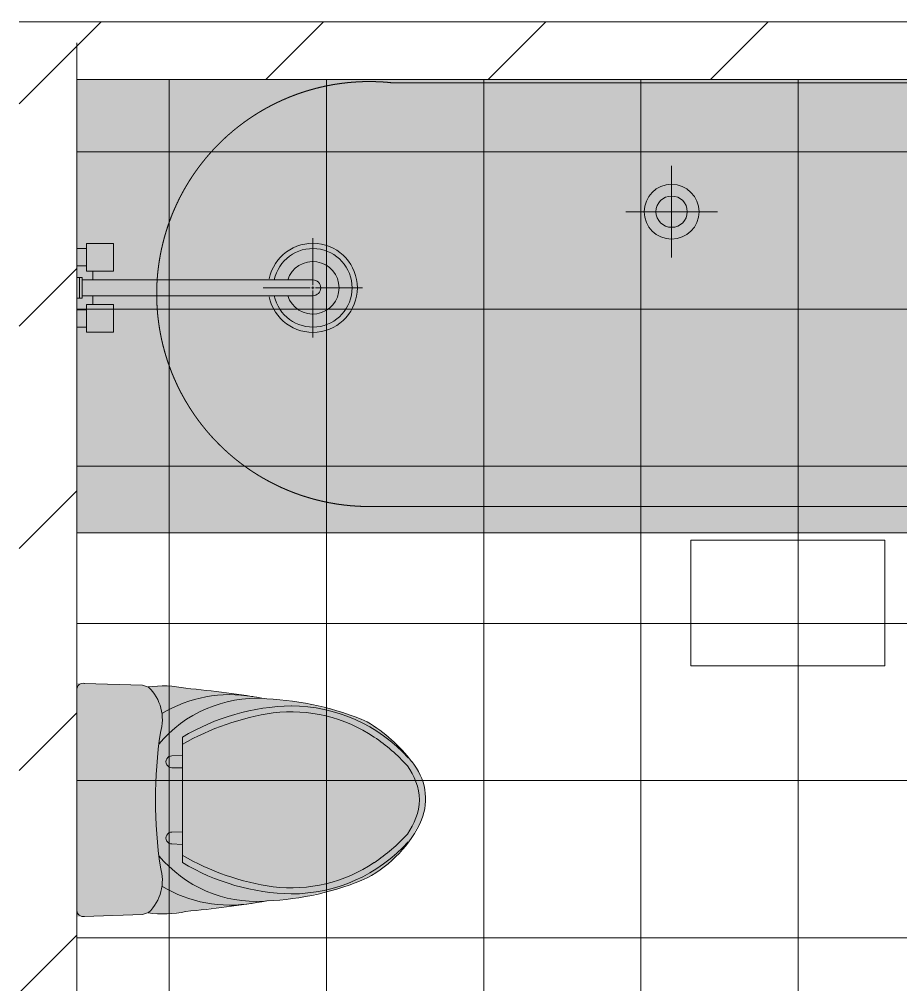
# Model space of a CAD drawing. Header units: millimetres. Extents: x -3370 to 37592, y -25802 to 13127.
# Drawn here: x 20414 to 22096, y 2611 to 4453 of the extents above; entities that cross this region are included whole.
import ezdxf

# ---------------------------------------------------------------- set-up
doc = ezdxf.new("R2010")
doc.units = ezdxf.units.MM
doc.linetypes.add('IMPORT-IMPORT-IMPORT-DASHDOT', pattern=[1016, 508, -254, 0, -254])
for name, color, linetype, lineweight in [('A-AREA-PATT', 32, 'Continuous', 9), ('A-DETL-GENF', 92, 'Continuous', 9), ('A-DETL-THIN', 151, 'Continuous', 9), ('A-WALL', 113, 'Continuous', 18), ('A-WALL-PATT', 111, 'Continuous', 18), ('LG Furniture_dwg _2_', 8, 'Continuous', 9), ('图层 01', 7, 'Continuous', 9)]:
    doc.layers.add(name, color=color, linetype=linetype, lineweight=lineweight)
pattern_1 = [(45, (0, 0), (-212.132, 212.132), [])]

# ---------------------------------------------------------------- blocks, each defined once
blk = doc.blocks.new('LG Furniture_dwg _2__LG Furniture_dwg _2__LG Furniture_dwg_30-1786694-Lower Ground Floor-2227241-Lower Ground Floor-2333695-Lower Ground Floor')
at = {"layer": 'LG Furniture_dwg _2_', "color": 7}
for p, q in [((-3354.9, -9638.9), (-4213.8, -9638.9)), ((-4176.4, -10240.7), (-3384.4, -10240.7))]:
    blk.add_line(p, q, dxfattribs=at)
at = {"layer": 'LG Furniture_dwg _2_', "color": 7, "linetype": 'IMPORT-IMPORT-IMPORT-DASHDOT'}
for p, q in [((-3780.4, -9992.7), (-3780.4, -10122.7)), ((-3845.4, -10057.7), (-3715.4, -10057.7))]:
    blk.add_line(p, q, dxfattribs=at)
at = {"layer": 'LG Furniture_dwg _2_', "color": 7}
for radius in [38.9, 22.2]:
    blk.add_circle((-3780.4, -10057.7), radius, dxfattribs=at)
blk.add_open_spline([(-3384.4, -10240.7), (-3383.5, -10240.8), (-3382.6, -10240.9), (-3381.6, -10241), (-3380.7, -10241.1), (-3379.8, -10241.2), (-3378.8, -10241.3), (-3377.9, -10241.4), (-3377, -10241.5), (-3376, -10241.6), (-3375.1, -10241.6), (-3374.1, -10241.7), (-3373.2, -10241.8), (-3372.3, -10241.8), (-3371.3, -10241.9), (-3370.4, -10242), (-3369.4, -10242), (-3368.5, -10242.1), (-3367.5, -10242.1), (-3366.6, -10242.2), (-3365.6, -10242.2), (-3364.7, -10242.3), (-3363.8, -10242.3), (-3362.8, -10242.4), (-3361.9, -10242.4), (-3360.9, -10242.4), (-3360, -10242.5), (-3359, -10242.5), (-3358.1, -10242.5), (-3357.1, -10242.5), (-3356.2, -10242.5), (-3355.2, -10242.6), (-3354.2, -10242.6), (-3353.3, -10242.6), (-3352.3, -10242.6), (-3351.4, -10242.6), (-3350.4, -10242.6), (-3349.5, -10242.6), (-3348.5, -10242.6), (-3347.6, -10242.6), (-3346.6, -10242.6), (-3345.7, -10242.5), (-3344.7, -10242.5), (-3343.7, -10242.5), (-3342.8, -10242.5), (-3341.8, -10242.5), (-3340.9, -10242.4), (-3339.9, -10242.4), (-3338.9, -10242.4), (-3338, -10242.3), (-3337, -10242.3), (-3336.1, -10242.2), (-3335.1, -10242.2), (-3334.1, -10242.1), (-3333.2, -10242.1), (-3332.2, -10242), (-3331.3, -10241.9), (-3330.3, -10241.9), (-3329.3, -10241.8), (-3328.4, -10241.7), (-3327.4, -10241.7), (-3326.5, -10241.6), (-3325.5, -10241.5), (-3324.5, -10241.4), (-3323.6, -10241.3), (-3322.6, -10241.3), (-3321.6, -10241.2), (-3320.7, -10241.1), (-3319.7, -10241), (-3318.8, -10240.9), (-3317.8, -10240.8), (-3316.8, -10240.7), (-3315.9, -10240.5), (-3314.9, -10240.4), (-3313.9, -10240.3), (-3313, -10240.2), (-3312, -10240.1), (-3311.1, -10239.9), (-3310.1, -10239.8), (-3309.1, -10239.7), (-3308.2, -10239.5), (-3307.2, -10239.4), (-3306.3, -10239.3), (-3305.3, -10239.1), (-3304.3, -10239), (-3303.4, -10238.8), (-3302.4, -10238.7), (-3301.5, -10238.5), (-3300.5, -10238.3), (-3299.5, -10238.2), (-3298.6, -10238), (-3297.6, -10237.8), (-3296.7, -10237.7), (-3295.7, -10237.5), (-3294.8, -10237.3), (-3293.8, -10237.1), (-3292.8, -10236.9), (-3291.9, -10236.8), (-3290.9, -10236.6), (-3290, -10236.4), (-3289, -10236.2), (-3288.1, -10236), (-3287.1, -10235.8), (-3286.2, -10235.6), (-3285.2, -10235.3), (-3284.3, -10235.1), (-3283.3, -10234.9), (-3282.4, -10234.7), (-3281.4, -10234.5), (-3280.5, -10234.2), (-3279.5, -10234), (-3278.6, -10233.8), (-3277.6, -10233.5), (-3276.7, -10233.3), (-3275.7, -10233.1), (-3274.8, -10232.8), (-3273.9, -10232.6), (-3272.9, -10232.3), (-3272, -10232.1), (-3271, -10231.8), (-3270.1, -10231.5), (-3269.1, -10231.3), (-3268.2, -10231), (-3267.3, -10230.7), (-3266.3, -10230.5), (-3265.4, -10230.2), (-3264.5, -10229.9), (-3263.5, -10229.6), (-3262.6, -10229.4), (-3261.7, -10229.1), (-3260.7, -10228.8), (-3259.8, -10228.5), (-3258.9, -10228.2), (-3257.9, -10227.9), (-3257, -10227.6), (-3256.1, -10227.3), (-3255.1, -10227), (-3254.2, -10226.7), (-3253.3, -10226.3), (-3252.4, -10226), (-3251.5, -10225.7), (-3250.5, -10225.4), (-3249.6, -10225.1), (-3248.7, -10224.7), (-3247.8, -10224.4), (-3246.9, -10224.1), (-3245.9, -10223.7), (-3245, -10223.4), (-3244.1, -10223), (-3243.2, -10222.7), (-3242.3, -10222.3), (-3241.4, -10222), (-3240.5, -10221.6), (-3239.6, -10221.3), (-3238.7, -10220.9), (-3237.8, -10220.6), (-3236.9, -10220.2), (-3236, -10219.8), (-3235.1, -10219.4), (-3234.2, -10219.1), (-3233.3, -10218.7), (-3232.4, -10218.3), (-3231.5, -10217.9), (-3230.6, -10217.5), (-3229.7, -10217.1), (-3228.8, -10216.8), (-3227.9, -10216.4), (-3227, -10216), (-3226.1, -10215.6), (-3225.3, -10215.2), (-3224.4, -10214.8), (-3223.5, -10214.3), (-3222.6, -10213.9), (-3221.7, -10213.5), (-3220.9, -10213.1), (-3220, -10212.7), (-3219.1, -10212.3), (-3218.2, -10211.8), (-3217.4, -10211.4), (-3216.5, -10211), (-3215.6, -10210.5), (-3214.8, -10210.1), (-3213.9, -10209.7), (-3213, -10209.2), (-3212.2, -10208.8), (-3211.3, -10208.3), (-3210.5, -10207.9), (-3209.6, -10207.4), (-3208.8, -10207), (-3207.9, -10206.5), (-3207, -10206.1), (-3206.2, -10205.6), (-3205.4, -10205.1), (-3204.5, -10204.7), (-3203.7, -10204.2), (-3202.8, -10203.7), (-3202, -10203.3), (-3201.1, -10202.8), (-3200.3, -10202.3), (-3199.5, -10201.8), (-3198.6, -10201.3), (-3197.8, -10200.8), (-3197, -10200.3), (-3196.2, -10199.9), (-3195.3, -10199.4), (-3194.5, -10198.9), (-3193.7, -10198.4), (-3192.9, -10197.9), (-3192, -10197.4), (-3191.2, -10196.9), (-3190.4, -10196.3), (-3189.6, -10195.8), (-3188.8, -10195.3), (-3188, -10194.8), (-3187.2, -10194.3), (-3186.4, -10193.8), (-3185.6, -10193.2), (-3184.8, -10192.7), (-3184, -10192.2), (-3183.2, -10191.7), (-3182.4, -10191.1), (-3181.6, -10190.6), (-3180.8, -10190.1), (-3180, -10189.5), (-3179.2, -10189), (-3178.5, -10188.4), (-3177.7, -10187.9), (-3176.9, -10187.3), (-3176.1, -10186.8), (-3175.4, -10186.2), (-3174.6, -10185.7), (-3173.8, -10185.1), (-3173, -10184.6), (-3172.3, -10184), (-3171.5, -10183.4), (-3170.8, -10182.9), (-3170, -10182.3), (-3169.2, -10181.7), (-3168.5, -10181.2), (-3167.7, -10180.6), (-3167, -10180), (-3166.2, -10179.4), (-3165.5, -10178.9), (-3164.7, -10178.3), (-3164, -10177.7), (-3163.3, -10177.1), (-3162.5, -10176.5), (-3161.8, -10175.9), (-3161.1, -10175.3), (-3160.3, -10174.8), (-3159.6, -10174.2), (-3158.9, -10173.6), (-3158.1, -10173), (-3157.4, -10172.4), (-3156.7, -10171.8), (-3156, -10171.2), (-3155.3, -10170.5), (-3154.6, -10169.9), (-3153.9, -10169.3), (-3153.1, -10168.7), (-3152.4, -10168.1), (-3151.7, -10167.5), (-3151, -10166.9), (-3150.3, -10166.2), (-3149.6, -10165.6), (-3148.9, -10165), (-3148.2, -10164.3), (-3147.5, -10163.7), (-3146.8, -10163.1), (-3146.1, -10162.4), (-3145.4, -10161.8), (-3144.8, -10161.2), (-3144.1, -10160.5), (-3143.4, -10159.9), (-3142.7, -10159.2), (-3142, -10158.6), (-3141.3, -10157.9), (-3140.6, -10157.2), (-3140, -10156.6), (-3139.3, -10155.9), (-3138.6, -10155.2), (-3137.9, -10154.6), (-3137.3, -10153.9), (-3136.6, -10153.2), (-3135.9, -10152.6), (-3135.3, -10151.9), (-3134.6, -10151.2), (-3133.9, -10150.5), (-3133.3, -10149.8), (-3132.6, -10149.1), (-3132, -10148.4), (-3131.3, -10147.7), (-3130.6, -10147), (-3130, -10146.4), (-3129.3, -10145.7), (-3128.7, -10144.9), (-3128.1, -10144.2), (-3127.4, -10143.5), (-3126.8, -10142.8), (-3126.1, -10142.1), (-3125.5, -10141.4), (-3124.9, -10140.7), (-3124.2, -10140), (-3123.6, -10139.2), (-3123, -10138.5), (-3122.3, -10137.8), (-3121.7, -10137.1), (-3121.1, -10136.3), (-3120.5, -10135.6), (-3119.8, -10134.9), (-3119.2, -10134.1), (-3118.6, -10133.4), (-3118, -10132.6), (-3117.4, -10131.9), (-3116.8, -10131.1), (-3116.2, -10130.4), (-3115.6, -10129.6), (-3115, -10128.9), (-3114.4, -10128.1), (-3113.8, -10127.4), (-3113.2, -10126.6), (-3112.6, -10125.9), (-3112, -10125.1), (-3111.4, -10124.3), (-3110.8, -10123.6), (-3110.2, -10122.8), (-3109.6, -10122), (-3109.1, -10121.2), (-3108.5, -10120.5), (-3107.9, -10119.7), (-3107.3, -10118.9), (-3106.8, -10118.1), (-3106.2, -10117.3), (-3105.6, -10116.5), (-3105.1, -10115.8), (-3104.5, -10115), (-3103.9, -10114.2), (-3103.4, -10113.4), (-3102.8, -10112.6), (-3102.3, -10111.8), (-3101.7, -10111), (-3101.2, -10110.2), (-3100.6, -10109.4), (-3100.1, -10108.6), (-3099.6, -10107.8), (-3099, -10106.9), (-3098.5, -10106.1), (-3098, -10105.3), (-3097.4, -10104.5), (-3096.9, -10103.7), (-3096.4, -10102.9), (-3095.8, -10102), (-3095.3, -10101.2), (-3094.8, -10100.4), (-3094.3, -10099.6), (-3093.8, -10098.7), (-3093.3, -10097.9), (-3092.8, -10097.1), (-3092.3, -10096.2), (-3091.8, -10095.4), (-3091.3, -10094.6), (-3090.8, -10093.7), (-3090.3, -10092.9), (-3089.8, -10092), (-3089.3, -10091.2), (-3088.8, -10090.3), (-3088.3, -10089.5), (-3087.9, -10088.7), (-3087.4, -10087.8), (-3086.9, -10086.9), (-3086.4, -10086.1), (-3086, -10085.2), (-3085.5, -10084.4), (-3085, -10083.5), (-3084.6, -10082.7), (-3084.1, -10081.8), (-3083.7, -10080.9), (-3083.2, -10080.1), (-3082.8, -10079.2), (-3082.3, -10078.3), (-3081.9, -10077.5), (-3081.4, -10076.6), (-3081, -10075.7), (-3080.6, -10074.8), (-3080.1, -10074), (-3079.7, -10073.1), (-3079.3, -10072.2), (-3078.9, -10071.3), (-3078.4, -10070.5), (-3078, -10069.6), (-3077.6, -10068.7), (-3077.2, -10067.8), (-3076.8, -10066.9), (-3076.4, -10066), (-3076, -10065.1), (-3075.6, -10064.3), (-3075.2, -10063.4), (-3074.8, -10062.5), (-3074.4, -10061.6), (-3074, -10060.7), (-3073.6, -10059.8), (-3073.2, -10058.9), (-3072.8, -10058), (-3072.5, -10057.1), (-3072.1, -10056.2), (-3071.7, -10055.3), (-3071.3, -10054.4), (-3071, -10053.5), (-3070.6, -10052.6), (-3070.3, -10051.7), (-3069.9, -10050.8), (-3069.5, -10049.9), (-3069.2, -10048.9), (-3068.9, -10048), (-3068.5, -10047.1), (-3068.2, -10046.2), (-3067.8, -10045.3), (-3067.5, -10044.4), (-3067.2, -10043.5), (-3066.8, -10042.6), (-3066.5, -10041.6), (-3066.2, -10040.7), (-3065.9, -10039.8), (-3065.5, -10038.9), (-3065.2, -10038), (-3064.9, -10037), (-3064.6, -10036.1), (-3064.3, -10035.2), (-3064, -10034.3), (-3063.7, -10033.4), (-3063.4, -10032.4), (-3063.1, -10031.5), (-3062.8, -10030.6), (-3062.5, -10029.7), (-3062.2, -10028.7), (-3062, -10027.8), (-3061.7, -10026.9), (-3061.4, -10025.9), (-3061.1, -10025), (-3060.9, -10024.1), (-3060.6, -10023.1), (-3060.3, -10022.2), (-3060.1, -10021.3), (-3059.8, -10020.3), (-3059.6, -10019.4), (-3059.3, -10018.5), (-3059.1, -10017.5), (-3058.8, -10016.6), (-3058.6, -10015.7), (-3058.3, -10014.7), (-3058.1, -10013.8), (-3057.9, -10012.9), (-3057.7, -10011.9), (-3057.4, -10011), (-3057.2, -10010.1), (-3057, -10009.1), (-3056.8, -10008.2), (-3056.6, -10007.2), (-3056.3, -10006.3), (-3056.1, -10005.4), (-3055.9, -10004.4), (-3055.7, -10003.5), (-3055.5, -10002.5), (-3055.3, -10001.6), (-3055.1, -10000.7), (-3055, -9999.7), (-3054.8, -9998.8), (-3054.6, -9997.8), (-3054.4, -9996.9), (-3054.2, -9996), (-3054.1, -9995), (-3053.9, -9994.1), (-3053.7, -9993.1), (-3053.6, -9992.2), (-3053.4, -9991.2), (-3053.2, -9990.3), (-3053.1, -9989.4), (-3052.9, -9988.4), (-3052.8, -9987.5), (-3052.6, -9986.5), (-3052.5, -9985.6), (-3052.3, -9984.6), (-3052.2, -9983.7), (-3052.1, -9982.8), (-3051.9, -9981.8), (-3051.8, -9980.9), (-3051.7, -9979.9), (-3051.6, -9979), (-3051.5, -9978), (-3051.3, -9977.1), (-3051.2, -9976.2), (-3051.1, -9975.2), (-3051, -9974.3), (-3050.9, -9973.3), (-3050.8, -9972.4), (-3050.7, -9971.5), (-3050.6, -9970.5), (-3050.5, -9969.6), (-3050.4, -9968.6), (-3050.3, -9967.7), (-3050.3, -9966.8), (-3050.2, -9965.8), (-3050.1, -9964.9), (-3050, -9963.9), (-3050, -9963), (-3049.9, -9962.1), (-3049.8, -9961.1), (-3049.8, -9960.2), (-3049.7, -9959.2), (-3049.6, -9958.3), (-3049.6, -9957.4), (-3049.5, -9956.4), (-3049.5, -9955.5), (-3049.5, -9954.6), (-3049.4, -9953.6), (-3049.4, -9952.7), (-3049.3, -9951.8), (-3049.3, -9950.8), (-3049.3, -9949.9), (-3049.2, -9948.9), (-3049.2, -9948), (-3049.2, -9947.1), (-3049.2, -9946.1), (-3049.2, -9945.2), (-3049.2, -9944.2), (-3049.1, -9943.3), (-3049.1, -9942.3), (-3049.1, -9941.4), (-3049.1, -9940.5), (-3049.1, -9939.5), (-3049.1, -9938.6), (-3049.2, -9937.6), (-3049.2, -9936.7), (-3049.2, -9935.7), (-3049.2, -9934.8), (-3049.2, -9933.8), (-3049.2, -9932.9), (-3049.3, -9931.9), (-3049.3, -9931), (-3049.3, -9930), (-3049.4, -9929.1), (-3049.4, -9928.1), (-3049.4, -9927.2), (-3049.5, -9926.2), (-3049.5, -9925.3), (-3049.6, -9924.3), (-3049.6, -9923.4), (-3049.7, -9922.4), (-3049.8, -9921.5), (-3049.8, -9920.5), (-3049.9, -9919.6), (-3049.9, -9918.6), (-3050, -9917.6), (-3050.1, -9916.7), (-3050.2, -9915.7), (-3050.3, -9914.8), (-3050.3, -9913.8), (-3050.4, -9912.9), (-3050.5, -9911.9), (-3050.6, -9911), (-3050.7, -9910), (-3050.8, -9909.1), (-3050.9, -9908.1), (-3051, -9907.1), (-3051.1, -9906.2), (-3051.2, -9905.2), (-3051.3, -9904.3), (-3051.5, -9903.3), (-3051.6, -9902.4), (-3051.7, -9901.4), (-3051.8, -9900.5), (-3052, -9899.5), (-3052.1, -9898.5), (-3052.2, -9897.6), (-3052.4, -9896.6), (-3052.5, -9895.7), (-3052.7, -9894.7), (-3052.8, -9893.8), (-3053, -9892.8), (-3053.1, -9891.9), (-3053.3, -9890.9), (-3053.4, -9890), (-3053.6, -9889), (-3053.8, -9888), (-3053.9, -9887.1), (-3054.1, -9886.1), (-3054.3, -9885.2), (-3054.5, -9884.2), (-3054.7, -9883.3), (-3054.8, -9882.3), (-3055, -9881.4), (-3055.2, -9880.4), (-3055.4, -9879.5), (-3055.6, -9878.5), (-3055.8, -9877.6), (-3056, -9876.6), (-3056.2, -9875.7), (-3056.4, -9874.7), (-3056.7, -9873.8), (-3056.9, -9872.8), (-3057.1, -9871.9), (-3057.3, -9870.9), (-3057.5, -9870), (-3057.8, -9869.1), (-3058, -9868.1), (-3058.2, -9867.2), (-3058.5, -9866.2), (-3058.7, -9865.3), (-3059, -9864.3), (-3059.2, -9863.4), (-3059.5, -9862.5), (-3059.7, -9861.5), (-3060, -9860.6), (-3060.2, -9859.6), (-3060.5, -9858.7), (-3060.8, -9857.8), (-3061, -9856.8), (-3061.3, -9855.9), (-3061.6, -9855), (-3061.9, -9854), (-3062.1, -9853.1), (-3062.4, -9852.2), (-3062.7, -9851.2), (-3063, -9850.3), (-3063.3, -9849.4), (-3063.6, -9848.4), (-3063.9, -9847.5), (-3064.2, -9846.6), (-3064.5, -9845.6), (-3064.8, -9844.7), (-3065.1, -9843.8), (-3065.4, -9842.9), (-3065.8, -9842), (-3066.1, -9841), (-3066.4, -9840.1), (-3066.7, -9839.2), (-3067.1, -9838.3), (-3067.4, -9837.4), (-3067.7, -9836.4), (-3068.1, -9835.5), (-3068.4, -9834.6), (-3068.8, -9833.7), (-3069.1, -9832.8), (-3069.5, -9831.9), (-3069.8, -9831), (-3070.2, -9830), (-3070.5, -9829.1), (-3070.9, -9828.2), (-3071.2, -9827.3), (-3071.6, -9826.4), (-3072, -9825.5), (-3072.4, -9824.6), (-3072.7, -9823.7), (-3073.1, -9822.8), (-3073.5, -9821.9), (-3073.9, -9821), (-3074.3, -9820.1), (-3074.7, -9819.2), (-3075.1, -9818.3), (-3075.5, -9817.5), (-3075.9, -9816.6), (-3076.3, -9815.7), (-3076.7, -9814.8), (-3077.1, -9813.9), (-3077.5, -9813), (-3077.9, -9812.1), (-3078.3, -9811.3), (-3078.7, -9810.4), (-3079.2, -9809.5), (-3079.6, -9808.6), (-3080, -9807.7), (-3080.4, -9806.9), (-3080.9, -9806), (-3081.3, -9805.1), (-3081.7, -9804.3), (-3082.2, -9803.4), (-3082.6, -9802.5), (-3083.1, -9801.7), (-3083.5, -9800.8), (-3084, -9799.9), (-3084.4, -9799.1), (-3084.9, -9798.2), (-3085.4, -9797.4), (-3085.8, -9796.5), (-3086.3, -9795.7), (-3086.8, -9794.8), (-3087.2, -9794), (-3087.7, -9793.1), (-3088.2, -9792.3), (-3088.6, -9791.4), (-3089.1, -9790.6), (-3089.6, -9789.7), (-3090.1, -9788.9), (-3090.6, -9788.1), (-3091.1, -9787.2), (-3091.6, -9786.4), (-3092.1, -9785.6), (-3092.6, -9784.7), (-3093.1, -9783.9), (-3093.6, -9783.1), (-3094.1, -9782.3), (-3094.6, -9781.4), (-3095.1, -9780.6), (-3095.6, -9779.8), (-3096.1, -9779), (-3096.7, -9778.2), (-3097.2, -9777.4), (-3097.7, -9776.5), (-3098.2, -9775.7), (-3098.8, -9774.9), (-3099.3, -9774.1), (-3099.8, -9773.3), (-3100.4, -9772.5), (-3100.9, -9771.7), (-3101.4, -9770.9), (-3102, -9770.1), (-3102.5, -9769.3), (-3103.1, -9768.5), (-3103.6, -9767.8), (-3104.2, -9767), (-3104.7, -9766.2), (-3105.3, -9765.4), (-3105.8, -9764.6), (-3106.4, -9763.8), (-3107, -9763.1), (-3107.5, -9762.3), (-3108.1, -9761.5), (-3108.7, -9760.8), (-3109.2, -9760), (-3109.8, -9759.2), (-3110.4, -9758.5), (-3111, -9757.7), (-3111.5, -9756.9), (-3112.1, -9756.2), (-3112.7, -9755.4), (-3113.3, -9754.7), (-3113.9, -9753.9), (-3114.5, -9753.2), (-3115.1, -9752.4), (-3115.7, -9751.7), (-3116.3, -9751), (-3116.9, -9750.2), (-3117.5, -9749.5), (-3118.1, -9748.7), (-3118.7, -9748), (-3119.3, -9747.3), (-3119.9, -9746.6), (-3120.5, -9745.8), (-3121.1, -9745.1), (-3121.7, -9744.4), (-3122.3, -9743.7), (-3123, -9743), (-3123.6, -9742.2), (-3124.2, -9741.5), (-3124.8, -9740.8), (-3125.5, -9740.1), (-3126.1, -9739.4), (-3126.7, -9738.7), (-3127.3, -9738), (-3128, -9737.3), (-3128.6, -9736.6), (-3129.3, -9735.9), (-3129.9, -9735.2), (-3130.5, -9734.5), (-3131.2, -9733.9), (-3131.8, -9733.2), (-3132.5, -9732.5), (-3133.1, -9731.8), (-3133.8, -9731.1), (-3134.4, -9730.5), (-3135.1, -9729.8), (-3135.7, -9729.1), (-3136.4, -9728.5), (-3137, -9727.8), (-3137.7, -9727.1), (-3138.4, -9726.5), (-3139, -9725.8), (-3139.7, -9725.2), (-3140.4, -9724.5), (-3141.1, -9723.8), (-3141.7, -9723.2), (-3142.4, -9722.5), (-3143.1, -9721.9), (-3143.8, -9721.2), (-3144.5, -9720.6), (-3145.2, -9719.9), (-3145.9, -9719.3), (-3146.6, -9718.6), (-3147.3, -9718), (-3148, -9717.4), (-3148.7, -9716.7), (-3149.4, -9716.1), (-3150.1, -9715.5), (-3150.8, -9714.8), (-3151.5, -9714.2), (-3152.2, -9713.6), (-3152.9, -9713), (-3153.6, -9712.3), (-3154.4, -9711.7), (-3155.1, -9711.1), (-3155.8, -9710.5), (-3156.5, -9709.9), (-3157.3, -9709.2), (-3158, -9708.6), (-3158.7, -9708), (-3159.5, -9707.4), (-3160.2, -9706.8), (-3161, -9706.2), (-3161.7, -9705.6), (-3162.4, -9705), (-3163.2, -9704.4), (-3163.9, -9703.8), (-3164.7, -9703.2), (-3165.5, -9702.6), (-3166.2, -9702), (-3167, -9701.5), (-3167.7, -9700.9), (-3168.5, -9700.3), (-3169.3, -9699.7), (-3170, -9699.1), (-3170.8, -9698.6), (-3171.6, -9698), (-3172.4, -9697.4), (-3173.1, -9696.8), (-3173.9, -9696.3), (-3174.7, -9695.7), (-3175.5, -9695.2), (-3176.3, -9694.6), (-3177, -9694), (-3177.8, -9693.5), (-3178.6, -9692.9), (-3179.4, -9692.4), (-3180.2, -9691.8), (-3181, -9691.3), (-3181.8, -9690.7), (-3182.6, -9690.2), (-3183.4, -9689.7), (-3184.2, -9689.1), (-3185, -9688.6), (-3185.8, -9688.1), (-3186.6, -9687.5), (-3187.5, -9687), (-3188.3, -9686.5), (-3189.1, -9686), (-3189.9, -9685.4), (-3190.7, -9684.9), (-3191.6, -9684.4), (-3192.4, -9683.9), (-3193.2, -9683.4), (-3194, -9682.9), (-3194.9, -9682.4), (-3195.7, -9681.9), (-3196.5, -9681.4), (-3197.4, -9680.9), (-3198.2, -9680.4), (-3199, -9679.9), (-3199.9, -9679.4), (-3200.7, -9678.9), (-3201.6, -9678.5), (-3202.4, -9678), (-3203.3, -9677.5), (-3204.1, -9677), (-3205, -9676.6), (-3205.8, -9676.1), (-3206.7, -9675.6), (-3207.5, -9675.2), (-3208.4, -9674.7), (-3209.2, -9674.2), (-3210.1, -9673.8), (-3211, -9673.3), (-3211.8, -9672.9), (-3212.7, -9672.4), (-3213.6, -9672), (-3214.4, -9671.5), (-3215.3, -9671.1), (-3216.2, -9670.7), (-3217, -9670.2), (-3217.9, -9669.8), (-3218.8, -9669.4), (-3219.7, -9668.9), (-3220.6, -9668.5), (-3221.4, -9668.1), (-3222.3, -9667.7), (-3223.2, -9667.3), (-3224.1, -9666.9), (-3225, -9666.4), (-3225.9, -9666), (-3226.7, -9665.6), (-3227.6, -9665.2), (-3228.5, -9664.8), (-3229.4, -9664.4), (-3230.3, -9664.1), (-3231.2, -9663.7), (-3232.1, -9663.3), (-3233, -9662.9), (-3233.9, -9662.5), (-3234.8, -9662.1), (-3235.7, -9661.8), (-3236.6, -9661.4), (-3237.5, -9661), (-3238.4, -9660.7), (-3239.3, -9660.3), (-3240.2, -9659.9), (-3241.1, -9659.6), (-3242.1, -9659.2), (-3243, -9658.9), (-3243.9, -9658.5), (-3244.8, -9658.2), (-3245.7, -9657.8), (-3246.6, -9657.5), (-3247.5, -9657.2), (-3248.5, -9656.8), (-3249.4, -9656.5), (-3250.3, -9656.2), (-3251.2, -9655.8), (-3252.1, -9655.5), (-3253.1, -9655.2), (-3254, -9654.9), (-3254.9, -9654.6), (-3255.8, -9654.3), (-3256.7, -9654), (-3257.7, -9653.7), (-3258.6, -9653.4), (-3259.5, -9653.1), (-3260.5, -9652.8), (-3261.4, -9652.5), (-3262.3, -9652.2), (-3263.3, -9651.9), (-3264.2, -9651.6), (-3265.1, -9651.4), (-3266.1, -9651.1), (-3267, -9650.8), (-3267.9, -9650.5), (-3268.9, -9650.3), (-3269.8, -9650), (-3270.7, -9649.7), (-3271.7, -9649.5), (-3272.6, -9649.2), (-3273.5, -9649), (-3274.5, -9648.7), (-3275.4, -9648.5), (-3276.4, -9648.2), (-3277.3, -9648), (-3278.2, -9647.8), (-3279.2, -9647.5), (-3280.1, -9647.3), (-3281.1, -9647.1), (-3282, -9646.9), (-3283, -9646.6), (-3283.9, -9646.4), (-3284.9, -9646.2), (-3285.8, -9646), (-3286.7, -9645.8), (-3287.7, -9645.6), (-3288.6, -9645.4), (-3289.6, -9645.2), (-3290.5, -9645), (-3291.5, -9644.8), (-3292.4, -9644.6), (-3293.4, -9644.4), (-3294.3, -9644.2), (-3295.3, -9644.1), (-3296.2, -9643.9), (-3297.2, -9643.7), (-3298.1, -9643.5), (-3299.1, -9643.4), (-3300, -9643.2), (-3301, -9643.1), (-3301.9, -9642.9), (-3302.9, -9642.7), (-3303.8, -9642.6), (-3304.8, -9642.4), (-3305.7, -9642.3), (-3306.7, -9642.2), (-3307.6, -9642), (-3308.6, -9641.9), (-3309.5, -9641.7), (-3310.5, -9641.6), (-3311.4, -9641.5), (-3312.4, -9641.4), (-3313.3, -9641.2), (-3314.3, -9641.1), (-3315.2, -9641), (-3316.2, -9640.9), (-3317.1, -9640.8), (-3318.1, -9640.7), (-3319, -9640.6), (-3320, -9640.5), (-3320.9, -9640.4), (-3321.9, -9640.3), (-3322.8, -9640.2), (-3323.8, -9640.1), (-3324.7, -9640), (-3325.7, -9639.9), (-3326.6, -9639.9), (-3327.6, -9639.8), (-3328.5, -9639.7), (-3329.5, -9639.6), (-3330.4, -9639.6), (-3331.4, -9639.5), (-3332.3, -9639.5), (-3333.3, -9639.4), (-3334.2, -9639.3), (-3335.2, -9639.3), (-3336.1, -9639.2), (-3337.1, -9639.2), (-3338, -9639.2), (-3339, -9639.1), (-3339.9, -9639.1), (-3340.8, -9639), (-3341.8, -9639), (-3342.7, -9639), (-3343.7, -9639), (-3344.6, -9638.9), (-3345.6, -9638.9), (-3346.5, -9638.9), (-3347.4, -9638.9), (-3348.4, -9638.9), (-3349.3, -9638.9), (-3350.3, -9638.9), (-3351.2, -9638.9), (-3352.1, -9638.9), (-3353.1, -9638.9), (-3354, -9638.9), (-3354.9, -9638.9)], degree=1, dxfattribs=at)
blk = doc.blocks.new('LG Furniture_dwg _2__LG Furniture_dwg _2__LG Furniture_dwg_做成ACAD TuKuai0410-V23-Lower Ground Floor-2227243-Lower Ground Floor-2333697-Lower Ground Floor')
at = {"layer": '图层 01'}
for p, q in [((0, -211.1), (0, 211.1)), ((181.2, 84.1), (200.8, 85.1)), ((200.6, 61.3), (181.2, 61.5)), ((200.6, -61.3), (181.2, -61.5)), ((181.2, -84.1), (200.8, -85.1))]:
    blk.add_line(p, q, dxfattribs=at)
at = {"layer": '图层 01', "flags": 128}
for points in [[(14, 222.4), (124.8, 218.8), (136.6, 215.2)], [(201.1, -119.9), (201.1, 119.9), (201.1, -119.9), (201.1, 119.9)], [(136.6, -215.2), (124.8, -218.8), (14, -222.4)]]:
    blk.add_lwpolyline(points, dxfattribs=at)
at = {"layer": '图层 01'}
for centre, radius, start, end in [((11.6, 211.1), 11.6, 77.816, 180), ((164.6, 11.8), 205.8, 77.8819, 98.1295), ((77.3, 153.5), 85.6, 343.1753, 46.1405), ((21.9, -1810.3), 2031.8, 80.3609, 84.7498), ((343.3, -50.2), 244.2, 86.6529, 140.0755), ((291.6, -50.7), 251.6, 80.0154, 120.9839), ((338.1, -353.5), 546.9, 66.774, 87.4835), ((444.1, -314.7), 485.7, 98.2525, 120.0388), ((418.3, -244.6), 424.2, 91.2487, 120.7875), ((418.3, -244.6), 424.2, 91.2487, 120.7875), ((418.3, -244.6), 424.2, 91.2487, 120.7875), ((409, -115.2), 283.2, 56.0812, 97.0229), ((408.1, -122.6), 302.1, 42.1307, 89.834), ((408.1, -122.6), 302.1, 42.1307, 89.834), ((408.1, -122.6), 302.1, 42.1307, 89.834), ((396.8, -112.4), 304.9, 37.339, 59.0201), ((1027.3, 0), 877.6, 171.5645, 188.4355), ((371.8, -170.5), 349.9, 42.3567, 56.0812), ((181, 72.8), 11.3, 88.9403, 271.0597), ((535.5, -5.2), 118.2, 2.542, 36.6053), ((554.6, 1.5), 110.5, 338.8962, 39.9839), ((535.5, 5.2), 118.2, 323.3947, 357.458), ((440.5, 61.3), 238.9, 298.3069, 335.3734), ((181, -72.8), 11.3, 88.9403, 271.0597), ((371.8, 170.5), 349.9, 303.9188, 317.6433), ((408.1, 122.6), 302.1, 270.166, 317.8693), ((408.1, 122.6), 302.1, 270.166, 317.8693), ((408.1, 122.6), 302.1, 270.166, 317.8693), ((343.3, 50.2), 244.2, 219.9245, 273.3471), ((444.1, 314.7), 485.7, 239.9612, 261.7475), ((77.3, -153.5), 85.6, 313.8595, 16.8247), ((418.3, 244.6), 424.2, 239.2125, 268.7513), ((418.3, 244.6), 424.2, 239.2125, 268.7513), ((418.3, 244.6), 424.2, 239.2125, 268.7513), ((409, 115.2), 283.2, 262.9771, 303.9188), ((291.6, 50.7), 251.6, 239.0161, 279.9846), ((338.1, 353.5), 546.9, 272.5165, 293.226), ((21.9, 1810.3), 2031.8, 275.2502, 279.6391), ((11.6, -211.1), 11.6, 180, 282.184), ((164.6, -11.8), 205.8, 261.8705, 282.1181)]:
    blk.add_arc(centre, radius, start, end, dxfattribs=at)
blk = doc.blocks.new('LG Furniture_dwg _2__LG Furniture_dwg _2__LG Furniture_dwg_A$C4C12256C-1786701-Lower Ground Floor-2227252-Lower Ground Floor-2333703-Lower Ground Floor')
at = {"layer": '图层 01'}
for p, q in [((-450, 5), (-450, 95)), ((-18, 75.2), (0, 75.2)), ((0, 41.8), (-18, 41.8)), ((-5, -20), (-5, 20)), ((-10, 15), (-450, 15)), ((-450, 2.5), (-450, -2.5)), ((-455, 0), (-545, 0)), ((-452.5, 0), (-447.5, 0)), ((-450, -5), (-450, -95)), ((-10, -15), (-450, -15)), ((-445, 0), (-355, 0)), ((0, -41.8), (-18, -41.8)), ((-18, -75.2), (0, -75.2))]:
    blk.add_line(p, q, dxfattribs=at)
at = {"layer": '图层 01', "flags": 128}
for points in [[(-18, 32.1), (-69.4, 32.1), (-69.4, 84.9), (-18, 84.9), (-18, 32.1)], [(-18, -32.1), (-69.4, -32.1), (-69.4, -84.9), (-18, -84.9), (-18, -32.1)]]:
    blk.add_lwpolyline(points, dxfattribs=at)
at = {"layer": '图层 01'}
for points in [[(-30, 15), (-30, 32.1)], [(-10, 20), (-10, -20), (0, -20), (0, 20)], [(-30, -32.1), (-30, -15)]]:
    blk.add_lwpolyline(points, close=True, dxfattribs=at)
for radius, start, end in [(85, 11.537, 348.463), (75, 11.537, 348.463), (50, 17.4576, 342.5424), (15, 90, 270)]:
    blk.add_arc((-450, 0), radius, start, end, dxfattribs=at)
blk = doc.blocks.new('LG Furniture_dwg _2__LG Furniture_dwg _2_-2222735-Lower Ground Floor-2333706-Lower Ground Floor')
at = {"layer": '图层 01', "flags": 128}
blk.add_lwpolyline([(62773.4, 4178.8), (60413.4, 4178.8), (60413.4, 5113.8), (60413.4, 1578.8), (61063.4, 1578.8), (61063.4, 3128.8), (60413.4, 3128.8), (60413.4, 1578.8), (61063.4, 1578.8)], dxfattribs=at)
at = {"xscale": 1.343656525570939, "yscale": 1.343656525570939, "zscale": 1.343656525570939, "rotation": 180}
blk.add_blockref('LG Furniture_dwg _2__LG Furniture_dwg _2__LG Furniture_dwg_30-1786694-Lower Ground Floor-2227241-Lower Ground Floor-2333695-Lower Ground Floor', (56468.5, -8722.5), dxfattribs=at)
at = {"extrusion": (0, 0, -1), "zscale": -1}
blk.add_blockref('LG Furniture_dwg _2__LG Furniture_dwg _2__LG Furniture_dwg_A$C4C12256C-1786701-Lower Ground Floor-2227252-Lower Ground Floor-2333703-Lower Ground Floor', (-60413.4, 4646.3), dxfattribs=at)
blk.add_blockref('LG Furniture_dwg _2__LG Furniture_dwg _2__LG Furniture_dwg_做成ACAD TuKuai0410-V23-Lower Ground Floor-2227243-Lower Ground Floor-2333697-Lower Ground Floor', (60413.4, 3668.8))
blk = doc.blocks.new('LG Furniture_dwg _2_-2222735-Lower Ground Floor')
blk.add_blockref('LG Furniture_dwg _2__LG Furniture_dwg _2_-2222735-Lower Ground Floor-2333706-Lower Ground Floor', (-39889.3, -705.5))

msp = doc.modelspace()

# ---------------------------------------------------------------- hatches: boundary and pattern name
at = {"layer": 'A-AREA-PATT'}
h = msp.add_hatch(dxfattribs=at)
h.set_pattern_fill('FP_3', color=55, style=0, pattern_type=2)
h.set_pattern_definition([(0, (0, 0), (0, 300), []), (90, (0, 0), (-300, 2e-14), [])])
h.paths.add_polyline_path([(22814.04, 818.364), (22814.04, 873.364), (22884.04, 873.364), (22884.04, 4338.364), (20524.04, 4338.364), (20524.04, 873.364), (21914.04, 873.364), (21914.04, 818.364), (21952.348, 818.364), (21952.348, 873.364), (22774.04, 873.364), (22774.04, 818.364), (22812.092, 818.364)])
at = {"layer": 'A-DETL-GENF'}
h = msp.add_hatch(color=7, dxfattribs=at)
h.paths.add_polyline_path([(20144.04, -5021.636), (20144.04, -3916.636), (19644.04, -3916.636), (19644.04, -5021.636), (19670.96, -5021.636)])
h.paths.add_polyline_path([(17855.379, -5021.636), (17851.299, -4896.816), (17848.003, -4886.113), (17849.947, -4849.855), (17818.479, -4594.038), (17803.809, -4529.841), (17781.531, -4467.872), (17752.414, -4425.483), (17714.901, -4390.305), (17670.73, -4363.97), (17648.012, -4357.884), (17624.52, -4356.745), (17601.32, -4360.602), (17579.461, -4369.282), (17559.934, -4382.391), (17514.703, -4425.483), (17483.45, -4467.872), (17461.172, -4529.841), (17446.502, -4594.038), (17439.655, -4659.533), (17428.098, -4736.483), (17415.181, -4852.596), (17416.978, -4886.113), (17413.682, -4896.816), (17409.602, -5021.636), (17851.299, -5021.636)])
h.paths.add_polyline_path([(18033.928, -3656.636), (18534.04, -3656.636), (18534.04, -3166.636), (16764.04, -3166.636), (16764.04, -3656.636), (17469.253, -3656.636)])
h.paths.add_polyline_path([(21176.069, -3331.528), (21199.561, -3330.388), (21222.279, -3324.303), (21266.45, -3297.967), (21303.963, -3262.79), (21333.08, -3220.4), (21355.359, -3158.432), (21370.028, -3094.235), (21376.875, -3028.74), (21388.432, -2951.79), (21401.496, -2838.418), (21399.553, -2802.16), (21402.848, -2791.457), (21406.928, -2666.636), (20961.152, -2666.636), (20965.231, -2791.457), (20968.527, -2802.16), (20966.584, -2838.418), (20998.051, -3094.235), (21012.721, -3158.432), (21035, -3220.4), (21069.186, -3266.77), (21111.483, -3305.881), (21131.01, -3318.991), (21152.869, -3327.671)])
h.paths.add_polyline_path([(19534.04, -3056.636), (19644.04, -3056.636), (19644.04, -2666.636), (19388.584, -2667.624), (19388.584, -3056.636), (19394.04, -3056.636)])
h.paths.add_polyline_path([(21174.04, 873.364), (21174.04, 2423.364), (20524.04, 2423.364), (20524.04, 873.364)])
h.paths.add_polyline_path([(17110.827, 873.364), (17234.04, 873.364), (17234.04, 3918.364), (16744.04, 3918.364), (16744.04, 5038.364), (16434.041, 5038.364), (16434.041, 873.364), (16839.04, 873.364)])
h.paths.add_polyline_path([(20524.04, 2740.476), (20648.861, 2744.555), (20659.563, 2747.851), (20695.821, 2745.908), (20951.638, 2777.375), (21015.835, 2792.045), (21077.804, 2814.323), (21120.193, 2843.44), (21155.371, 2880.953), (21181.706, 2925.124), (21187.792, 2947.842), (21188.931, 2971.334), (21185.074, 2994.534), (21174.04, 3019.9), (21163.285, 3035.92), (21120.193, 3081.151), (21077.804, 3112.404), (21015.835, 3134.683), (20951.638, 3149.352), (20886.143, 3156.199), (20809.193, 3167.756), (20695.821, 3180.82), (20659.563, 3178.877), (20648.861, 3182.172), (20524.04, 3186.252), (20524.04, 2744.555)])
h.paths.add_polyline_path([(20524.04, 3473.364), (22994.04, 3473.364), (22994.04, 4338.364), (20524.04, 4338.364), (20524.04, 3543.009)])
at = {"layer": 'A-WALL-PATT', "lineweight": 9}
h = msp.add_hatch(dxfattribs=at)
h.set_pattern_fill('FP_1', color=256, style=0, pattern_type=2)
h.set_pattern_definition([(50, (0, 0), (728.737, -63.756), [76.2, -838.2]), (355, (0, 0), (-140.972, 764.228), [60.96, -670.56]), (100.451, (60.7, -5.3), (587.77, 700.467), [64.76, -712.36]), (46.184, (0, 203.2), (1084.316, -168.17), [114.3, -1257.3]), (96.636, (90.4, 189.2), (949.61, 989.71), [97.14, -1068.54]), (351.184, (0, 203.2), (949.62, 989.7), [91.44, -1005.84]), (21, (101.6, 152.4), (606.458, -409.06), [76.2, -838.2]), (326, (101.6, 152.4), (247.208, 736.753), [60.96, -670.56]), (71.451, (152.14, 118.3), (853.668, 327.685), [64.76, -712.36]), (37.5, (0, 0), (12.3547, 338.22), [33.528, -628.904, 33.528, -647.192, -673.1]), (37.5, (0, 0), (12.3547, 338.22), [-1343.152, 33.528, -639.572]), (7.5, (0, 0), (267.279, 400.722), [33.528, -354.584, 33.528, -613.664, -256.54]), (7.5, (0, 0), (267.279, 400.722), [-1035.304, 33.528, -223.012]), (327.5, (-226.57, 0), (542.3633, -22.9153), [33.528, -220.472, 33.528, -758.952, -1051.56]), (327.5, (-226.57, 0), (542.3633, -22.9153), [-1046.48, 33.528, -1018.032]), (317.5, (-328.17, 0), (592.517, 101.707), [33.528, -296.672, 33.528, -492.76, -746.76]), (317.5, (-328.17, 0), (592.517, 101.707), [-856.488, 33.528, -713.232])])
h.paths.add_polyline_path([(20217.212, 4408.364), (20414.04, 4408.364), (20414.04, 4608.364), (19614.04, 4608.364), (19614.04, 4408.364), (20214.04, 4408.364)])
h = msp.add_hatch(dxfattribs=at)
h.set_pattern_fill('FP_2', color=256, style=0, pattern_type=2)
h.set_pattern_definition(pattern_1)
h.paths.add_polyline_path([(22231.092, 4338.364), (22994.04, 4338.364), (22994.04, 4448.364), (20414.04, 4448.364), (20414.04, 4338.364), (20524.04, 4338.364)])
h = msp.add_hatch(dxfattribs=at)
h.set_pattern_fill('FP_2', color=256, style=0, pattern_type=2)
h.set_pattern_definition(pattern_1)
h.paths.add_polyline_path([(20414.04, 873.364), (20524.04, 873.364), (20524.04, 4338.364), (20414.04, 4338.364), (20414.04, 1926.935)])

# ---------------------------------------------------------------- linework, layer by layer
at = {"layer": 'A-DETL-THIN'}
for p, q in [((21695.293, 3459.029), (22065.293, 3459.029)), ((21695.293, 3219.029), (21695.293, 3459.029)), ((22065.293, 3459.029), (22065.293, 3219.029)), ((22065.293, 3219.029), (21695.293, 3219.029))]:
    msp.add_line(p, q, dxfattribs=at)
at = {"layer": 'A-WALL', "lineweight": 9}
msp.add_line((22994.04, 4448.364), (20414.04, 4448.364), dxfattribs=at)
at = {"layer": 'A-WALL'}
for p, q in [((20524.04, 873.364), (20524.04, 4338.364)), ((20524.04, 4338.364), (22884.04, 4338.364))]:
    msp.add_line(p, q, dxfattribs=at)

# ---------------------------------------------------------------- block references
at = {"layer": 'LG Furniture_dwg _2_', "color": 7}
msp.add_blockref('LG Furniture_dwg _2_-2222735-Lower Ground Floor', (0, 0), dxfattribs=at)

doc.saveas('drawing.dxf')
